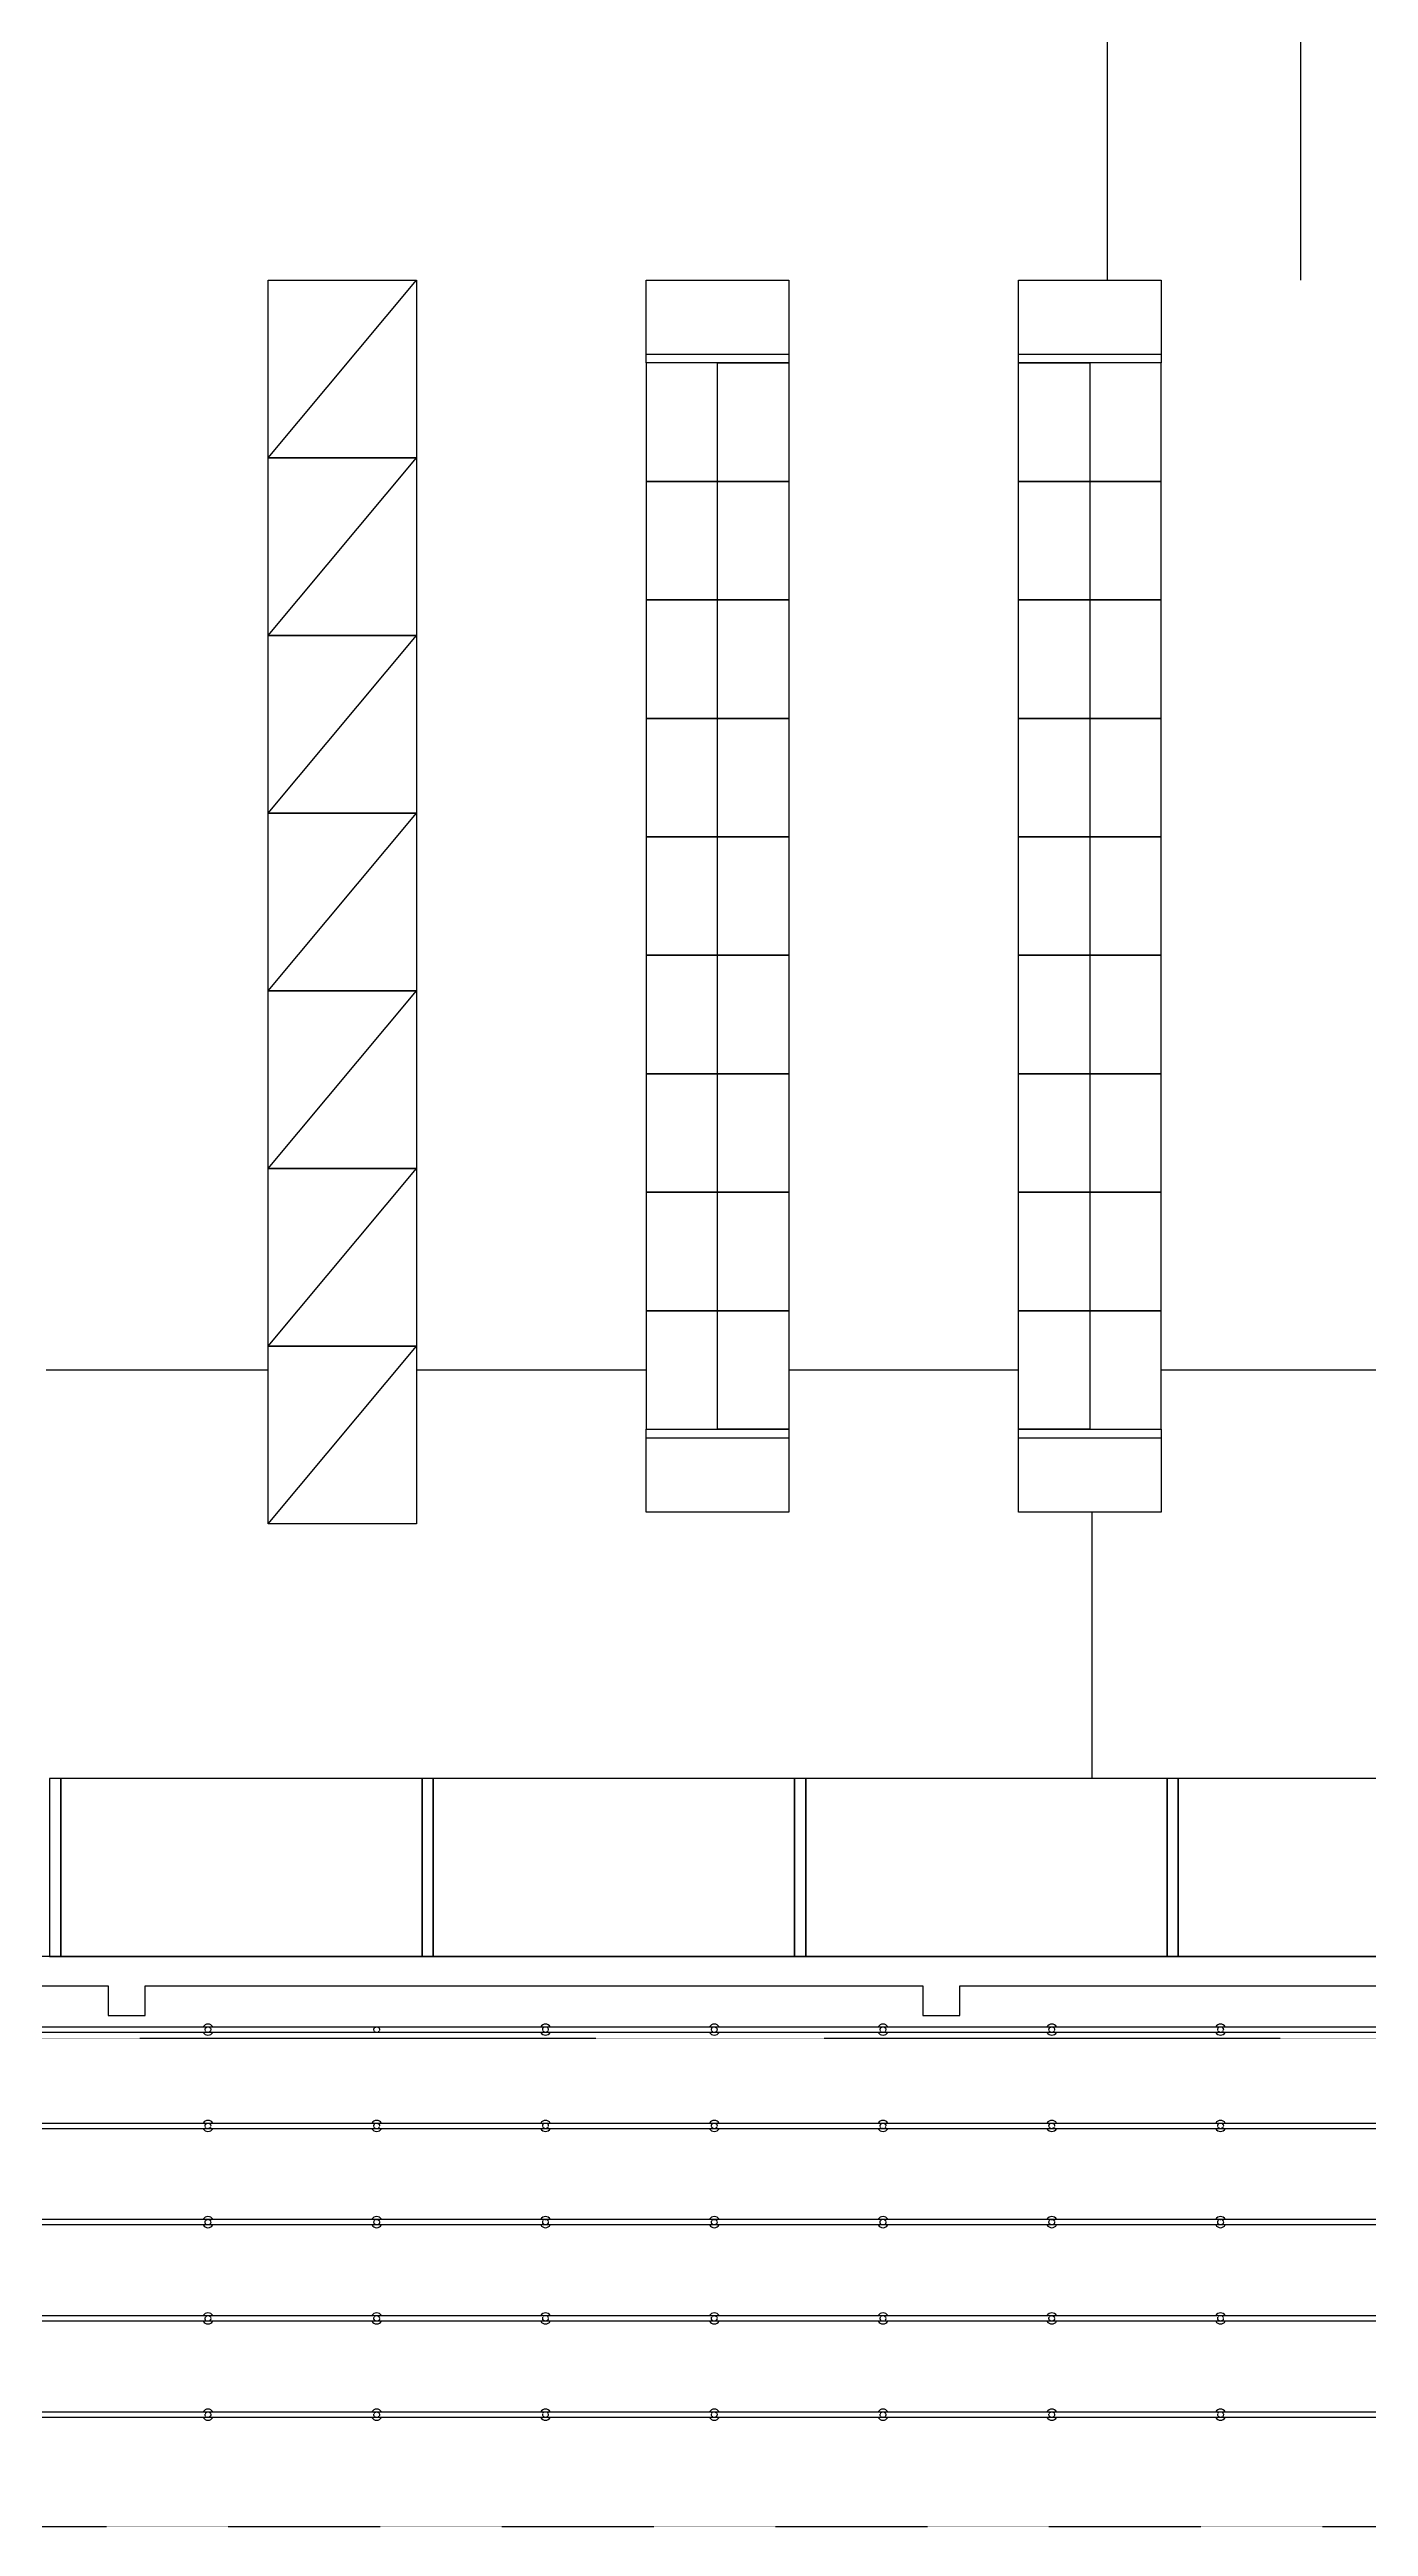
# Model space of a CAD drawing. Header units: millimetres. Extents: x -155 to 94595, y -3153 to 63413.
# Drawn here: x 25868 to 34772, y -3153 to 13573 of the extents above; entities that cross this region are included whole.
import ezdxf

# ---------------------------------------------------------------- set-up
doc = ezdxf.new("R2010")
doc.units = ezdxf.units.MM
for name, pattern in [('REFERENCIA CAMPECHE$0$63-BASE1-6$0$HIDDEN2', [0.1875, 0.125, -0.0625]), ('REFERENCIA CAMPECHE$0$HIDDEN', [0.375, 0.25, -0.125]), ('REFERENCIA CAMPECHE$0$SO-BASE1$0$HIDDEN2', [0.1875, 0.125, -0.0625]), ('TRATTEGGIATA2', [0.375, 0.25, -0.125])]:
    doc.linetypes.add(name, pattern=pattern)
for name, color, linetype in [('2', 193, 'Continuous'), ('4', 251, 'Continuous'), ('5', 1, 'TRATTEGGIATA2'), ('6', 253, 'Continuous'), ('int', 185, 'Continuous'), ('wall', 5, 'Continuous')]:
    doc.layers.add(name, color=color, linetype=linetype)
doc.styles.add('REFERENCIA CAMPECHE$0$LETRITAS', font='ROMAN1.shx', dxfattribs={"width": 1.2, "height": 0.225})
doc.dimstyles.new('arch', dxfattribs={"dimtxt": 0.18, "dimasz": 0.18, "dimexe": 0.18, "dimexo": 0.0625, "dimgap": 0.09, "dimtad": 0, "dimtih": 1, "dimtoh": 1, "dimdec": 4, "dimzin": 0, "dimdsep": 46, "dimtxsty": 'Standard', "dimblk": 'OBLIQUE', "dimcen": 0.09, "dimclrt": 256, "dimadec": 0, "dimazin": 0, "dimtfac": 1, "dimtdec": 4, "dimtofl": 0, "dimtmove": 0, "dimatfit": 3, "dimldrblk": 'OBLIQUE', "dimfxl": 1, "dimtolj": 1, "dimtzin": 0, "dimarcsym": 0})

# ---------------------------------------------------------------- blocks, each defined once
blk = doc.blocks.new('_Oblique')
at = {"color": 0, "linetype": 'ByBlock', "lineweight": -2}
blk.add_line((-0.5, -0.5), (0.5, 0.5), dxfattribs=at)
blk = doc.blocks.new('*D202')
at = {"layer": '6', "color": 0, "lineweight": -2}
blk.add_line((33007, 17417), (33007, 12017), dxfattribs=at)
at = {"layer": 'Defpoints', "color": 0}
for p in [(30907, 17417), (32167, 12017), (33007, 12017)]:
    blk.add_point(p, dxfattribs=at)
at = {"layer": '6', "color": 0, "lineweight": -2, "xscale": 0.3, "yscale": 0.3, "zscale": 0.3}
for p, rotation in [((33007, 17417), 90), ((33007, 12017), 270)]:
    blk.add_blockref('_Oblique', p, dxfattribs=dict(at, rotation=rotation))
at = {"layer": '6', "insert": (33006, 13583), "char_height": 0.225, "attachment_point": 5, "rotation": 90, "style": 'REFERENCIA CAMPECHE$0$LETRITAS'}
blk.add_mtext('\\A1;5400.15', dxfattribs=at)
blk = doc.blocks.new('*D203')
at = {"layer": '6', "color": 0, "lineweight": -2}
blk.add_line((34313, 13917), (34313, 12017), dxfattribs=at)
at = {"layer": 'Defpoints', "color": 0}
for p in [(34663, 13917), (32863, 12017), (34313, 12017)]:
    blk.add_point(p, dxfattribs=at)
at = {"layer": '6', "color": 0, "lineweight": -2, "xscale": 0.3, "yscale": 0.3, "zscale": 0.3}
for p, rotation in [((34313, 13917), 90), ((34313, 12017), 270)]:
    blk.add_blockref('_Oblique', p, dxfattribs=dict(at, rotation=rotation))
at = {"layer": '6', "insert": (34313, 12967), "char_height": 0.225, "attachment_point": 5, "rotation": 90, "style": 'REFERENCIA CAMPECHE$0$LETRITAS'}
blk.add_mtext('\\A1;1900.00', dxfattribs=at)
blk = doc.blocks.new('*D326')
at = {"layer": '6', "color": 0, "lineweight": -2}
blk.add_line((32905, 3697), (32905, 1897), dxfattribs=at)
at = {"layer": 'Defpoints', "color": 0}
for p in [(32905, 3697), (32905, 1897), (33115, 1897)]:
    blk.add_point(p, dxfattribs=at)
at = {"layer": '6', "color": 0, "lineweight": -2, "xscale": 0.3, "yscale": 0.3, "zscale": 0.3}
for p, rotation in [((32905, 3697), 90), ((32905, 1897), 270)]:
    blk.add_blockref('_Oblique', p, dxfattribs=dict(at, rotation=rotation))
at = {"layer": '6', "insert": (32904, 2797), "char_height": 0.225, "attachment_point": 5, "rotation": 90, "style": 'REFERENCIA CAMPECHE$0$LETRITAS'}
blk.add_mtext('\\A1;1800.00', dxfattribs=at)
blk = doc.blocks.new('*D331')
at = {"layer": '6', "color": 0, "lineweight": -2}
blk.add_line((33373, 4657), (34923, 4657), dxfattribs=at)
at = {"layer": 'Defpoints', "color": 0}
for p in [(33373, 4657), (34923, 4657), (34923, 4657)]:
    blk.add_point(p, dxfattribs=at)
at = {"layer": '6', "color": 0, "lineweight": -2, "xscale": 0.3, "yscale": 0.3, "zscale": 0.3, "rotation": 180}
blk.add_blockref('_Oblique', (33373, 4657), dxfattribs=at)
at = {"layer": '6', "color": 0, "lineweight": -2, "xscale": 0.3, "yscale": 0.3, "zscale": 0.3}
blk.add_blockref('_Oblique', (34923, 4657), dxfattribs=at)
at = {"layer": '6', "insert": (34148, 4657), "char_height": 0.225, "attachment_point": 5, "style": 'REFERENCIA CAMPECHE$0$LETRITAS'}
blk.add_mtext('\\A1;1550.00', dxfattribs=at)
blk = doc.blocks.new('*D332')
at = {"layer": '6', "color": 0, "lineweight": -2}
blk.add_line((30859, 4657), (32409, 4657), dxfattribs=at)
at = {"layer": 'Defpoints', "color": 0}
for p in [(30859, 4657), (32409, 4657), (32409, 4657)]:
    blk.add_point(p, dxfattribs=at)
at = {"layer": '6', "color": 0, "lineweight": -2, "xscale": 0.3, "yscale": 0.3, "zscale": 0.3, "rotation": 180}
blk.add_blockref('_Oblique', (30859, 4657), dxfattribs=at)
at = {"layer": '6', "color": 0, "lineweight": -2, "xscale": 0.3, "yscale": 0.3, "zscale": 0.3}
blk.add_blockref('_Oblique', (32409, 4657), dxfattribs=at)
at = {"layer": '6', "insert": (31634, 4657), "char_height": 0.225, "attachment_point": 5, "style": 'REFERENCIA CAMPECHE$0$LETRITAS'}
blk.add_mtext('\\A1;1550.00', dxfattribs=at)
blk = doc.blocks.new('*D333')
at = {"layer": '6', "color": 0, "lineweight": -2}
blk.add_line((28345, 4657), (29895, 4657), dxfattribs=at)
at = {"layer": 'Defpoints', "color": 0}
for p in [(28345, 4657), (29895, 4657), (29895, 4657)]:
    blk.add_point(p, dxfattribs=at)
at = {"layer": '6', "color": 0, "lineweight": -2, "xscale": 0.3, "yscale": 0.3, "zscale": 0.3, "rotation": 180}
blk.add_blockref('_Oblique', (28345, 4657), dxfattribs=at)
at = {"layer": '6', "color": 0, "lineweight": -2, "xscale": 0.3, "yscale": 0.3, "zscale": 0.3}
blk.add_blockref('_Oblique', (29895, 4657), dxfattribs=at)
at = {"layer": '6', "insert": (29120, 4657), "char_height": 0.225, "attachment_point": 5, "style": 'REFERENCIA CAMPECHE$0$LETRITAS'}
blk.add_mtext('\\A1;1550.00', dxfattribs=at)
blk = doc.blocks.new('*D334')
at = {"layer": '6', "color": 0, "lineweight": -2}
blk.add_line((25845, 4657), (27345, 4657), dxfattribs=at)
at = {"layer": 'Defpoints', "color": 0}
for p in [(25845, 4657), (27345, 4657), (27345, 4657)]:
    blk.add_point(p, dxfattribs=at)
at = {"layer": '6', "color": 0, "lineweight": -2, "xscale": 0.3, "yscale": 0.3, "zscale": 0.3, "rotation": 180}
blk.add_blockref('_Oblique', (25845, 4657), dxfattribs=at)
at = {"layer": '6', "color": 0, "lineweight": -2, "xscale": 0.3, "yscale": 0.3, "zscale": 0.3}
blk.add_blockref('_Oblique', (27345, 4657), dxfattribs=at)
at = {"layer": '6', "insert": (26595, 4657), "char_height": 0.225, "attachment_point": 5, "style": 'REFERENCIA CAMPECHE$0$LETRITAS'}
blk.add_mtext('\\A1;1500.00', dxfattribs=at)

msp = doc.modelspace()

# ---------------------------------------------------------------- linework, layer by layer
at = {"layer": '2'}
for p, q in [((27344.882, 10816.82), (27344.882, 12016.82)), ((27344.882, 12016.82), (28344.882, 12016.82)), ((27344.882, 10816.82), (28344.882, 12016.82)), ((28344.882, 12016.82), (28344.882, 10816.82)), ((29894.882, 12016.99), (30858.882, 12016.99)), ((29894.882, 11456.99), (29894.882, 12016.99)), ((30858.882, 12016.99), (30858.882, 11456.99)), ((32408.882, 12016.99), (33372.882, 12016.99)), ((32408.882, 11456.99), (32408.882, 12016.99)), ((33372.882, 12016.99), (33372.882, 11456.99)), ((29894.882, 11516.99), (30858.882, 11516.99)), ((30858.882, 11456.99), (29894.882, 11456.99)), ((29894.882, 11456.99), (29894.882, 10656.99)), ((30376.882, 11456.99), (29894.882, 11456.99)), ((30376.882, 10656.99), (30376.882, 11456.99)), ((30376.882, 10656.99), (30376.882, 11456.99)), ((30376.882, 11456.99), (30858.882, 11456.99)), ((30858.882, 11456.99), (30858.882, 10656.99)), ((32408.882, 11516.99), (33372.882, 11516.99)), ((33372.882, 11456.99), (32408.882, 11456.99)), ((32408.882, 10656.99), (32408.882, 11456.99)), ((32408.882, 11456.99), (32890.882, 11456.99)), ((32890.882, 11456.99), (32890.882, 10656.99)), ((33372.882, 11456.99), (32890.882, 11456.99)), ((32890.882, 11456.99), (32890.882, 10656.99)), ((33372.882, 10656.99), (33372.882, 11456.99)), ((28344.882, 10816.82), (27344.882, 10816.82)), ((27344.882, 9616.82), (27344.882, 10816.82)), ((27344.882, 10816.82), (28344.882, 10816.82)), ((27344.882, 9616.82), (28344.882, 10816.82)), ((28344.882, 10816.82), (28344.882, 9616.82)), ((29894.882, 10656.99), (29894.882, 9856.99)), ((30376.882, 10656.99), (29894.882, 10656.99)), ((29894.882, 10656.99), (30376.882, 10656.99)), ((30376.882, 9856.99), (30376.882, 10656.99)), ((30376.882, 9856.99), (30376.882, 10656.99)), ((30376.882, 10656.99), (30858.882, 10656.99)), ((30858.882, 10656.99), (30376.882, 10656.99)), ((30858.882, 10656.99), (30858.882, 9856.99)), ((32408.882, 9856.99), (32408.882, 10656.99)), ((32408.882, 10656.99), (32890.882, 10656.99)), ((32890.882, 10656.99), (32408.882, 10656.99)), ((32890.882, 10656.99), (32890.882, 9856.99)), ((33372.882, 10656.99), (32890.882, 10656.99)), ((32890.882, 10656.99), (32890.882, 9856.99)), ((32890.882, 10656.99), (33372.882, 10656.99)), ((33372.882, 9856.99), (33372.882, 10656.99)), ((29894.882, 9856.99), (30376.882, 9856.99)), ((29894.882, 9856.99), (29894.882, 9056.99)), ((30376.882, 9856.99), (29894.882, 9856.99)), ((30858.882, 9856.99), (30376.882, 9856.99)), ((30376.882, 9056.99), (30376.882, 9856.99)), ((30376.882, 9056.99), (30376.882, 9856.99)), ((30376.882, 9856.99), (30858.882, 9856.99)), ((30858.882, 9856.99), (30858.882, 9056.99)), ((32890.882, 9856.99), (32408.882, 9856.99)), ((32408.882, 9056.99), (32408.882, 9856.99)), ((32408.882, 9856.99), (32890.882, 9856.99)), ((32890.882, 9856.99), (33372.882, 9856.99)), ((32890.882, 9856.99), (32890.882, 9056.99)), ((33372.882, 9856.99), (32890.882, 9856.99)), ((32890.882, 9856.99), (32890.882, 9056.99)), ((33372.882, 9056.99), (33372.882, 9856.99)), ((28344.882, 9616.82), (27344.882, 9616.82)), ((27344.882, 8416.82), (27344.882, 9616.82)), ((27344.882, 9616.82), (28344.882, 9616.82)), ((27344.882, 8416.82), (28344.882, 9616.82)), ((28344.882, 9616.82), (28344.882, 8416.82)), ((29894.882, 9056.99), (30376.882, 9056.99)), ((29894.882, 9056.99), (29894.882, 8256.99)), ((30376.882, 9056.99), (29894.882, 9056.99)), ((30858.882, 9056.99), (30376.882, 9056.99)), ((30376.882, 8256.99), (30376.882, 9056.99)), ((30376.882, 8256.99), (30376.882, 9056.99)), ((30376.882, 9056.99), (30858.882, 9056.99)), ((30858.882, 9056.99), (30858.882, 8256.99)), ((32890.882, 9056.99), (32408.882, 9056.99)), ((32408.882, 8256.99), (32408.882, 9056.99)), ((32408.882, 9056.99), (32890.882, 9056.99)), ((32890.882, 9056.99), (33372.882, 9056.99)), ((32890.882, 9056.99), (32890.882, 8256.99)), ((33372.882, 9056.99), (32890.882, 9056.99)), ((32890.882, 9056.99), (32890.882, 8256.99)), ((33372.882, 8256.99), (33372.882, 9056.99)), ((27344.882, 7216.82), (27344.882, 8416.82)), ((27344.882, 8416.82), (28344.882, 8416.82)), ((27344.882, 7216.82), (28344.882, 8416.82)), ((28344.882, 8416.82), (27344.882, 8416.82)), ((28344.882, 8416.82), (28344.882, 7216.82)), ((29894.882, 8256.99), (30376.882, 8256.99)), ((29894.882, 8256.99), (29894.882, 7456.99)), ((30376.882, 8256.99), (29894.882, 8256.99)), ((30858.882, 8256.99), (30376.882, 8256.99)), ((30376.882, 7456.99), (30376.882, 8256.99)), ((30376.882, 7456.99), (30376.882, 8256.99)), ((30376.882, 8256.99), (30858.882, 8256.99)), ((30858.882, 8256.99), (30858.882, 7456.99)), ((32890.882, 8256.99), (32408.882, 8256.99)), ((32408.882, 7456.99), (32408.882, 8256.99)), ((32408.882, 8256.99), (32890.882, 8256.99)), ((32890.882, 8256.99), (33372.882, 8256.99)), ((32890.882, 8256.99), (32890.882, 7456.99)), ((33372.882, 8256.99), (32890.882, 8256.99)), ((32890.882, 8256.99), (32890.882, 7456.99)), ((33372.882, 7456.99), (33372.882, 8256.99)), ((29894.882, 7456.99), (29894.882, 6656.99)), ((30376.882, 7456.99), (29894.882, 7456.99)), ((29894.882, 7456.99), (30376.882, 7456.99)), ((30376.882, 6656.99), (30376.882, 7456.99)), ((30376.882, 6656.99), (30376.882, 7456.99)), ((30376.882, 7456.99), (30858.882, 7456.99)), ((30858.882, 7456.99), (30376.882, 7456.99)), ((30858.882, 7456.99), (30858.882, 6656.99)), ((32890.882, 7456.99), (32408.882, 7456.99)), ((32408.882, 6656.99), (32408.882, 7456.99)), ((32408.882, 7456.99), (32890.882, 7456.99)), ((32890.882, 7456.99), (33372.882, 7456.99)), ((32890.882, 7456.99), (32890.882, 6656.99)), ((33372.882, 7456.99), (32890.882, 7456.99)), ((32890.882, 7456.99), (32890.882, 6656.99)), ((33372.882, 6656.99), (33372.882, 7456.99)), ((28344.882, 7216.82), (27344.882, 7216.82)), ((27344.882, 6016.82), (27344.882, 7216.82)), ((27344.882, 7216.82), (28344.882, 7216.82)), ((27344.882, 6016.82), (28344.882, 7216.82)), ((28344.882, 7216.82), (28344.882, 6016.82)), ((29894.882, 6656.99), (29894.882, 5856.99)), ((30376.882, 6656.99), (29894.882, 6656.99)), ((29894.882, 6656.99), (30376.882, 6656.99)), ((30376.882, 5856.99), (30376.882, 6656.99)), ((30376.882, 5856.99), (30376.882, 6656.99)), ((30376.882, 6656.99), (30858.882, 6656.99)), ((30858.882, 6656.99), (30376.882, 6656.99)), ((30858.882, 6656.99), (30858.882, 5856.99)), ((32890.882, 6656.99), (32408.882, 6656.99)), ((32408.882, 5856.99), (32408.882, 6656.99)), ((32408.882, 6656.99), (32890.882, 6656.99)), ((32890.882, 6656.99), (33372.882, 6656.99)), ((32890.882, 6656.99), (32890.882, 5856.99)), ((33372.882, 6656.99), (32890.882, 6656.99)), ((32890.882, 6656.99), (32890.882, 5856.99)), ((33372.882, 5856.99), (33372.882, 6656.99)), ((28344.882, 6016.82), (27344.882, 6016.82)), ((27344.882, 4816.82), (27344.882, 6016.82)), ((27344.882, 6016.82), (28344.882, 6016.82)), ((27344.882, 4816.82), (28344.882, 6016.82)), ((28344.882, 6016.82), (28344.882, 4816.82)), ((29894.882, 5856.99), (29894.882, 5056.99)), ((30376.882, 5856.99), (29894.882, 5856.99)), ((29894.882, 5856.99), (30376.882, 5856.99)), ((30376.882, 5056.99), (30376.882, 5856.99)), ((30376.882, 5056.99), (30376.882, 5856.99)), ((30376.882, 5856.99), (30858.882, 5856.99)), ((30858.882, 5856.99), (30376.882, 5856.99)), ((30858.882, 5856.99), (30858.882, 5056.99)), ((32890.882, 5856.99), (32408.882, 5856.99)), ((32408.882, 5056.99), (32408.882, 5856.99)), ((32408.882, 5856.99), (32890.882, 5856.99)), ((32890.882, 5856.99), (33372.882, 5856.99)), ((32890.882, 5856.99), (32890.882, 5056.99)), ((33372.882, 5856.99), (32890.882, 5856.99)), ((32890.882, 5856.99), (32890.882, 5056.99)), ((33372.882, 5056.99), (33372.882, 5856.99)), ((29894.882, 5056.99), (29894.882, 4256.99)), ((30376.882, 5056.99), (29894.882, 5056.99)), ((29894.882, 5056.99), (30376.882, 5056.99)), ((30376.882, 4256.99), (30376.882, 5056.99)), ((30376.882, 4256.99), (30376.882, 5056.99)), ((30376.882, 5056.99), (30858.882, 5056.99)), ((30858.882, 5056.99), (30376.882, 5056.99)), ((30858.882, 5056.99), (30858.882, 4256.99)), ((32890.882, 5056.99), (32408.882, 5056.99)), ((32408.882, 4256.99), (32408.882, 5056.99)), ((32408.882, 5056.99), (32890.882, 5056.99)), ((32890.882, 5056.99), (33372.882, 5056.99)), ((32890.882, 5056.99), (32890.882, 4256.99)), ((33372.882, 5056.99), (32890.882, 5056.99)), ((32890.882, 5056.99), (32890.882, 4256.99)), ((33372.882, 4256.99), (33372.882, 5056.99)), ((28344.882, 4816.82), (27344.882, 4816.82)), ((27344.882, 3616.82), (27344.882, 4816.82)), ((27344.882, 4816.82), (28344.882, 4816.82)), ((27344.882, 3616.82), (28344.882, 4816.82)), ((28344.882, 4816.82), (28344.882, 3616.82)), ((29894.882, 4256.99), (30376.882, 4256.99)), ((29894.882, 3696.99), (29894.882, 4256.99)), ((29894.882, 4256.99), (30858.882, 4256.99)), ((30858.882, 4196.99), (29894.882, 4196.99)), ((30858.882, 4256.99), (30376.882, 4256.99)), ((30858.882, 4256.99), (30858.882, 3696.99)), ((32890.882, 4256.99), (32408.882, 4256.99)), ((32408.882, 3696.99), (32408.882, 4256.99)), ((32408.882, 4256.99), (33372.882, 4256.99)), ((33372.882, 4196.99), (32408.882, 4196.99)), ((32890.882, 4256.99), (33372.882, 4256.99)), ((33372.882, 4256.99), (33372.882, 3696.99)), ((30858.882, 3696.99), (29894.882, 3696.99)), ((33372.882, 3696.99), (32408.882, 3696.99)), ((28344.882, 3616.82), (27344.882, 3616.82)), ((28382.66, 1896.99), (25944.26, 1896.99)), ((25944.26, 1896.99), (25944.26, 696.99)), ((28382.66, 696.99), (28382.66, 1896.99)), ((30897.26, 1896.99), (28458.86, 1896.99)), ((28458.86, 1896.99), (28458.86, 696.99)), ((30897.26, 696.99), (30897.26, 1896.99)), ((33411.86, 1896.99), (30973.46, 1896.99)), ((30973.46, 1896.99), (30973.46, 696.99)), ((33411.86, 696.99), (33411.86, 1896.99)), ((35926.46, 1896.99), (33488.06, 1896.99)), ((33488.06, 1896.99), (33488.06, 696.99)), ((25944.26, 696.99), (28382.66, 696.99)), ((28458.86, 696.99), (30897.26, 696.99)), ((30973.46, 696.99), (33411.86, 696.99)), ((33488.06, 696.99), (35926.46, 696.99))]:
    msp.add_line(p, q, dxfattribs=at)
at = {"layer": '4', "linetype": 'REFERENCIA CAMPECHE$0$63-BASE1-6$0$HIDDEN2'}
msp.add_lwpolyline([(9763.244, 496.989), (9763.244, -3153.012), (43013.244, -3153.012), (43013.244, 496.989)], dxfattribs=at)
at = {"layer": '5', "linetype": 'REFERENCIA CAMPECHE$0$SO-BASE1$0$HIDDEN2', "ltscale": 3}
msp.add_lwpolyline([(198.259, 62876.989), (204.834, 144.989), (37244.86, 144.989)], dxfattribs=at)
at = {"layer": 'int'}
for p, q in [((25868.06, 1896.99), (25868.06, 696.99)), ((25944.26, 1896.99), (25868.06, 1896.99)), ((25944.26, 696.99), (25944.26, 1896.99)), ((28382.66, 1896.99), (28382.66, 696.99)), ((28458.86, 1896.99), (28382.66, 1896.99)), ((28458.86, 696.99), (28458.86, 1896.99)), ((30897.26, 1896.99), (30897.26, 696.99)), ((30973.46, 1896.99), (30897.26, 1896.99)), ((30973.46, 696.99), (30973.46, 1896.99)), ((33411.86, 1896.99), (33411.86, 696.99)), ((33488.06, 1896.99), (33411.86, 1896.99)), ((33488.06, 696.99), (33488.06, 1896.99)), ((25868.06, 696.99), (25944.26, 696.99)), ((28382.66, 696.99), (28458.86, 696.99)), ((30897.26, 696.99), (30973.46, 696.99)), ((33411.86, 696.99), (33488.06, 696.99)), ((10981.452, 221), (42906.452, 220.994)), ((42868.452, 182.994), (10981.452, 183)), ((10981.452, -429), (42868.452, -429.006)), ((42868.452, -467.006), (10981.452, -467)), ((10981.452, -1079), (42868.452, -1079.006)), ((42868.452, -1117.006), (10981.452, -1117)), ((10981.452, -1729), (42868.452, -1729.006)), ((42868.452, -1767.006), (10981.452, -1767)), ((10981.452, -2379), (42868.452, -2379.006)), ((42868.452, -2417.006), (10981.452, -2417)), ((42906.29, -2417.006), (10987.452, -2417))]:
    msp.add_line(p, q, dxfattribs=at)
at = {"layer": 'int', "linetype": 'REFERENCIA CAMPECHE$0$HIDDEN', "ltscale": 0.1}
for centre in [(26937.452, 202), (28076.738, 202), (29216.024, 202), (30355.309, 202), (31494.595, 202), (32633.881, 202), (33773.166, 202), (26937.452, -448), (28076.738, -448), (29216.024, -448), (30355.309, -448), (31494.595, -448), (32633.881, -448), (33773.166, -448), (26937.452, -1098), (28076.738, -1098), (29216.024, -1098), (30355.309, -1098), (31494.595, -1098), (32633.881, -1098), (33773.166, -1098), (26937.452, -1748), (28076.738, -1748), (29216.024, -1748), (30355.309, -1748), (31494.595, -1748), (32633.881, -1748), (33773.166, -1748), (26937.452, -2398), (28076.738, -2398), (29216.024, -2398), (30355.309, -2398), (31494.595, -2398), (32633.881, -2398), (33773.166, -2398)]:
    msp.add_circle(centre, 19, dxfattribs=at)
at = {"layer": 'int'}
for centre, start, end in [((26937.452, 202), 30.431823, 149.5681554), ((26937.452, 202), 210.4522193, 329.5477592), ((29216.024, 202), 30.431823, 149.5681554), ((29216.024, 202), 210.4522193, 329.5477592), ((30355.309, 202), 30.431823, 149.5681554), ((30355.309, 202), 210.4522193, 329.5477592), ((31494.595, 202), 30.431823, 149.5681554), ((31494.595, 202), 210.4522193, 329.5477592), ((32633.881, 202), 30.431823, 149.5681554), ((32633.881, 202), 210.4522193, 329.5477592), ((33773.166, 202), 30.431823, 149.5681554), ((33773.166, 202), 210.4522193, 329.5477592), ((26937.452, -448), 30.431823, 149.5681554), ((26937.452, -448), 210.4522193, 329.5477592), ((28076.738, -448), 30.431823, 149.5681554), ((28076.738, -448), 210.4522193, 329.5477592), ((29216.024, -448), 30.431823, 149.5681554), ((29216.024, -448), 210.4522193, 329.5477592), ((30355.309, -448), 30.431823, 149.5681554), ((30355.309, -448), 210.4522193, 329.5477592), ((31494.595, -448), 30.431823, 149.5681554), ((31494.595, -448), 210.4522193, 329.5477592), ((32633.881, -448), 30.431823, 149.5681554), ((32633.881, -448), 210.4522193, 329.5477592), ((33773.166, -448), 30.431823, 149.5681554), ((33773.166, -448), 210.4522193, 329.5477592), ((26937.452, -1098), 30.431823, 149.5681554), ((26937.452, -1098), 210.4522193, 329.5477592), ((28076.738, -1098), 30.431823, 149.5681554), ((28076.738, -1098), 210.4522193, 329.5477592), ((29216.024, -1098), 30.431823, 149.5681554), ((29216.024, -1098), 210.4522193, 329.5477592), ((30355.309, -1098), 30.431823, 149.5681554), ((30355.309, -1098), 210.4522193, 329.5477592), ((31494.595, -1098), 30.431823, 149.5681554), ((31494.595, -1098), 210.4522193, 329.5477592), ((32633.881, -1098), 30.431823, 149.5681554), ((32633.881, -1098), 210.4522193, 329.5477592), ((33773.166, -1098), 30.431823, 149.5681554), ((33773.166, -1098), 210.4522193, 329.5477592), ((26937.452, -1748), 30.431823, 149.5681554), ((26937.452, -1748), 210.4522193, 329.5477592), ((28076.738, -1748), 30.431823, 149.5681554), ((28076.738, -1748), 210.4522193, 329.5477592), ((29216.024, -1748), 30.431823, 149.5681554), ((29216.024, -1748), 210.4522193, 329.5477592), ((30355.309, -1748), 30.431823, 149.5681554), ((30355.309, -1748), 210.4522193, 329.5477592), ((31494.595, -1748), 30.431823, 149.5681554), ((31494.595, -1748), 210.4522193, 329.5477592), ((32633.881, -1748), 30.431823, 149.5681554), ((32633.881, -1748), 210.4522193, 329.5477592), ((33773.166, -1748), 30.431823, 149.5681554), ((33773.166, -1748), 210.4522193, 329.5477592), ((26937.452, -2398), 30.431823, 149.5681554), ((26937.452, -2398), 210.4522193, 329.5477592), ((28076.738, -2398), 30.431823, 149.5681554), ((28076.738, -2398), 210.4522193, 329.5477592), ((29216.024, -2398), 30.431823, 149.5681554), ((29216.024, -2398), 210.4522193, 329.5477592), ((30355.309, -2398), 30.431823, 149.5681554), ((30355.309, -2398), 30.431823, 149.5681554), ((30355.309, -2398), 210.4522193, 329.5477592), ((30355.309, -2398), 210.4522193, 329.5477592), ((31494.595, -2398), 30.431823, 149.5681554), ((31494.595, -2398), 210.4522193, 329.5477592), ((32633.881, -2398), 30.431823, 149.5681554), ((32633.881, -2398), 210.4522193, 329.5477592), ((33773.166, -2398), 30.431823, 149.5681554), ((33773.166, -2398), 210.4522193, 329.5477592)]:
    msp.add_arc(centre, 37.5, start, end, dxfattribs=at)
at = {"layer": 'wall'}
for points in [[(46306.85, 696.989), (9846.087, 696.989)], [(21013.244, 496.989), (26263.244, 496.989), (26263.244, 296.989), (26513.244, 296.989), (26513.244, 496.989), (31763.244, 496.989), (31763.244, 296.989), (32013.244, 296.989), (32013.244, 496.989), (37263.244, 496.989), (37263.244, 296.989), (37513.244, 296.989), (37513.244, 496.989), (39273.622, 496.989), (39273.622, 496.989), (39473.622, 496.989), (39473.622, 496.989), (42763.244, 496.989), (42763.244, 296.989), (43013.244, 296.989), (43013.244, 496.989), (46306.85, 496.989)]]:
    msp.add_lwpolyline(points, dxfattribs=at)

# ---------------------------------------------------------------- dimensions: what is measured, and where the dimension line sits
at = {"layer": '6'}
dim = msp.add_linear_dim(base=(33006.691, 12016.841), p1=(30906.941, 17416.99), p2=(32166.941, 12016.841), angle=90, dimstyle='arch', override={"dimtxt": 0.225, "dimasz": 0.3, "dimexe": 0.09, "dimexo": 0.495, "dimgap": 0.036, "dimtih": 0, "dimtoh": 0, "dimdec": 2, "dimtxsty": 'REFERENCIA CAMPECHE$0$LETRITAS', "dimcen": 0.15, "dimse1": 1, "dimse2": 1, "dimadec": 2, "dimtofl": 1, "dimtvp": 1.11}, dxfattribs=at)
dim.commit()
dim.dimension.update_dxf_attribs({"geometry": '*D202', "text_midpoint": (33006.691, 13583.079), "dimtype": 160})
for base, p1, p2, angle, picture, middle in [((34313.032, 12016.99), (34663.22, 13916.99), (32863.032, 12016.99), 90, '*D203', (34312.782, 12966.99)), ((27344.882, 4656.99), (25844.882, 4656.99), (27344.882, 4656.99), 180, '*D334', (26594.882, 4657.239)), ((29894.882, 4656.99), (28344.882, 4656.99), (29894.882, 4656.99), 180, '*D333', (29119.882, 4657.239)), ((32408.882, 4656.99), (30858.882, 4656.99), (32408.882, 4656.99), 180, '*D332', (31633.882, 4657.239)), ((34922.882, 4656.99), (33372.882, 4656.99), (34922.882, 4656.99), 180, '*D331', (34147.882, 4657.239)), ((32904.608, 1896.99), (32904.608, 3696.99), (33114.608, 1896.99), 90, '*D326', (32904.358, 2796.99))]:
    dim = msp.add_linear_dim(base=base, p1=p1, p2=p2, angle=angle, dimstyle='arch', override={"dimtxt": 0.225, "dimasz": 0.3, "dimexe": 0.09, "dimexo": 0.495, "dimgap": 0.036, "dimtih": 0, "dimtoh": 0, "dimdec": 2, "dimtxsty": 'REFERENCIA CAMPECHE$0$LETRITAS', "dimcen": 0.15, "dimse1": 1, "dimse2": 1, "dimadec": 2, "dimtofl": 1, "dimtvp": 1.11}, dxfattribs=at)
    dim.commit()
    dim.dimension.update_dxf_attribs({"geometry": picture, "text_midpoint": middle})

doc.saveas('drawing.dxf')
